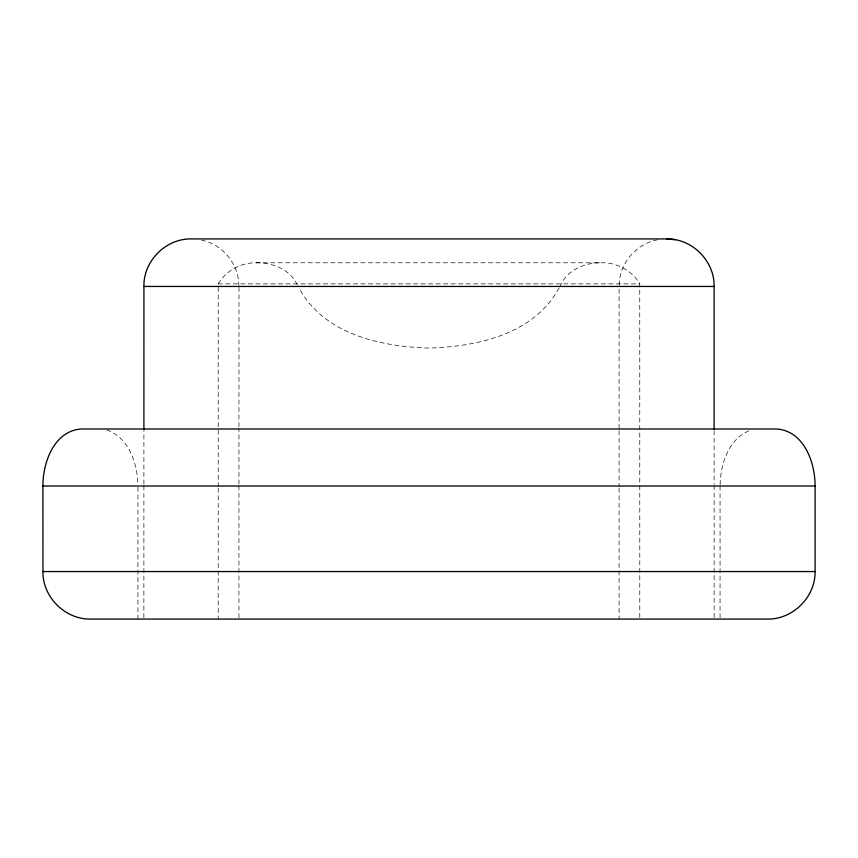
<?xml version="1.0" encoding="UTF-8"?>
<svg xmlns="http://www.w3.org/2000/svg" width="858" height="858" viewBox="0 0 858 858"><rect width="100%" height="100%" fill="white"/><g stroke="black" fill="none" stroke-linecap="round" stroke-linejoin="round"><path stroke-width="0.64" stroke-dasharray="4.29 3.22" d="M143.876 617.749L143.897 485.489M143.897 484.159L143.908 430.716M238.921 617.749L238.942 485.489M238.942 484.159L238.953 428.045M238.953 426.705L238.974 286.443M720.141 484.727C720.548 463.288 729.139 437.666 751.158 429.955M619.197 285.21C619.283 263.309 636.432 243.404 657.957 239.714M559.008 288.052C533.89 334.309 477.391 346.611 429 348.08C380.609 346.611 324.109 334.309 298.992 288.052M559.759 286.947C566.763 269.659 584.963 262.527 601.823 262.784M218.211 486.861L218.211 283.869C225.997 270.785 240.733 262.548 255.974 262.784L602.026 262.784C617.245 262.559 632.024 270.753 639.757 283.869L639.778 484.191M218.211 283.869L639.789 283.869M256.177 262.784C273.037 262.527 291.237 269.659 298.241 286.947M201.308 240.079C222.34 244.047 238.642 263.856 238.846 285.21M106.842 429.955C128.861 437.666 137.452 463.288 137.859 484.727M720.055 486.025L720.055 617.749M714.124 430.716L714.124 484.159M714.124 485.489L714.124 617.749M639.778 485.531L639.789 617.749M619.079 289.114L619.079 429.386M619.079 430.716L619.079 486.829M619.079 488.159L619.079 619.079M218.211 488.202L218.211 619.079M137.945 487.355L137.945 619.079"/><path stroke-width="1.29" d="M143.908 429.386L143.929 286.443C143.297 260.95 165.991 238.374 191.441 238.921L666.602 238.921C692.063 238.395 714.65 260.971 714.124 286.443L714.124 429.386M42.9 486.025C42.825 462.601 53.947 431.22 80.92 429L777.08 429C804.053 431.22 815.175 462.601 815.1 486.025L815.1 571.557C815.475 596.954 792.974 619.455 767.578 619.079L90.422 619.079C65.069 619.455 42.45 596.964 42.964 571.557L42.9 486.025L815.1 486.025M143.876 286.443L714.124 286.443M42.9 571.557L815.1 571.557M675.246 239.714L666.602 238.921"/></g></svg>
